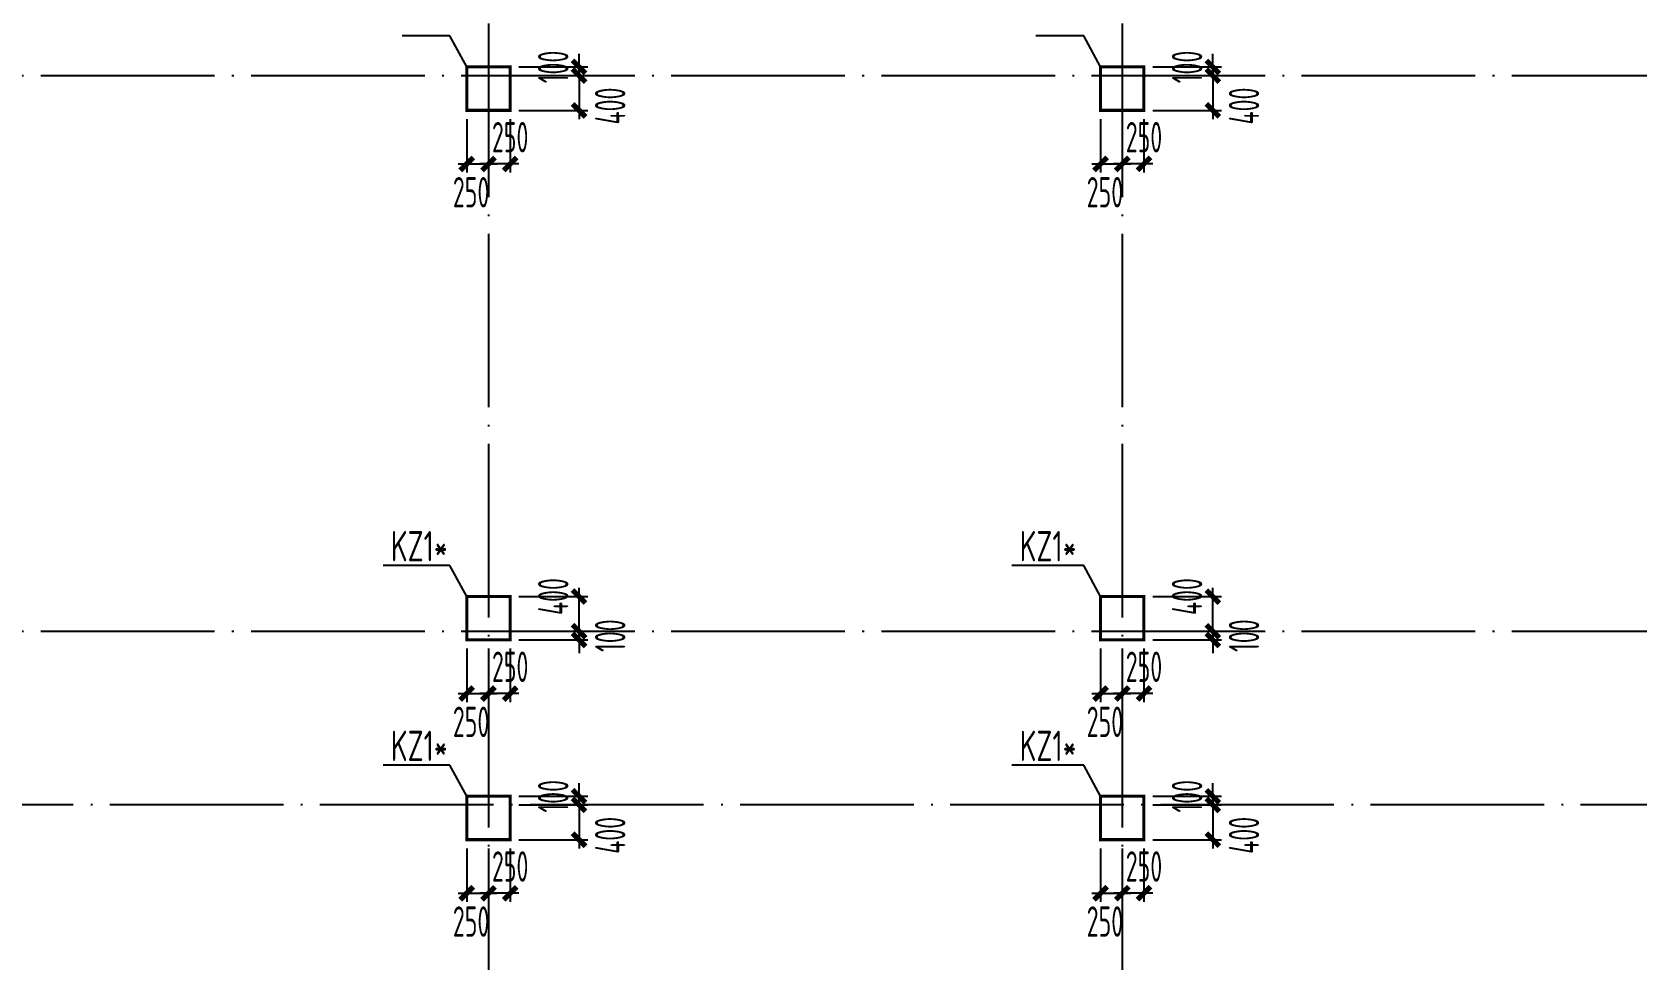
# Model space of a CAD drawing. Extents: x -472319 to -112444, y -516749 to -5704.
# Drawn here: x -380294 to -361811, y -348356 to -337670 of the extents above; entities that cross this region are included whole.
import ezdxf

# ---------------------------------------------------------------- set-up
doc = ezdxf.new("R2010")
doc.units = 0
doc.header["$LTSCALE"] = 100
doc.header["$MEASUREMENT"] = 0
doc.linetypes.add('CENTER', pattern=[2, 1.25, -0.25, 0.25, -0.25])
doc.linetypes.add('DOTE', pattern=[2.42, 2, -0.2, 0.02, -0.2])
for name, color, linetype in [('DOTE', 1, 'CENTER'), ('TEXT', 7, 'Continuous'), ('填充', 8, 'Continuous'), ('审核修改', 6, 'Continuous'), ('柱', 2, 'Continuous')]:
    doc.layers.add(name, color=color, linetype=linetype)
doc.styles.add('HZ', font='tssdeng.shx', dxfattribs={"width": 0.6, "height": 350, "bigfont": 'a.shx'})
doc.styles.add('TSSD_Dimension', font='Tssdeng.shx', dxfattribs={"width": 0.7, "bigfont": 'hztxt.shx'})
doc.dimstyles.new('DIMN', dxfattribs={"dimtxt": 350, "dimasz": 150, "dimexe": 100, "dimexo": 100, "dimgap": 75, "dimtad": 1, "dimdec": 0, "dimzin": 0, "dimdsep": 46, "dimtxsty": 'HZ', "dimblk": 'ARCHTICK', "dimcen": 0.09, "dimdle": 100, "dimclrd": 3, "dimclre": 3, "dimclrt": 7, "dimazin": 2, "dimtfac": 1, "dimtdec": 0, "dimtmove": 2, "dimatfit": 3, "dimldrblk": 'ARCHTICK', "dimfxl": 1, "dimtolj": 1, "dimtzin": 0, "dimarcsym": 0})

# ---------------------------------------------------------------- blocks, each defined once
blk = doc.blocks.new('_ArchTick')
at = {"color": 0, "linetype": 'ByBlock', "const_width": 0.4}
blk.add_lwpolyline([(-0.5, -0.5), (0.5, 0.5)], dxfattribs=at)
blk = doc.blocks.new('*D2165')
at = {"layer": 'Defpoints', "color": 0, "transparency": 16777216}
for p in [(-374788, -346571), (-374788, -346971), (-373995, -346971)]:
    blk.add_point(p, dxfattribs=at)
at = {"layer": '填充', "color": 3, "lineweight": -2, "transparency": 16777216}
for p, q in [((-373995, -346471), (-373995, -347071)), ((-374688, -346571), (-373895, -346571)), ((-374688, -346971), (-373895, -346971))]:
    blk.add_line(p, q, dxfattribs=at)
at = {"layer": '填充', "color": 3, "lineweight": -2, "transparency": 16777216, "xscale": 150, "yscale": 150, "zscale": 150}
for p, rotation in [((-373995, -346571), 90), ((-373995, -346971), 270)]:
    blk.add_blockref('_ArchTick', p, dxfattribs=dict(at, rotation=rotation))
at = {"layer": '填充', "color": 7, "transparency": 16777216, "insert": (-373636, -346921), "char_height": 350, "attachment_point": 5, "rotation": 90, "style": 'HZ'}
blk.add_mtext('\\A1;400', dxfattribs=at)
blk = doc.blocks.new('*D2166')
at = {"layer": 'Defpoints', "color": 0, "transparency": 16777216}
for p in [(-374788, -346471), (-373995, -346471), (-374788, -346571)]:
    blk.add_point(p, dxfattribs=at)
at = {"layer": '填充', "color": 3, "lineweight": -2, "transparency": 16777216}
for p, q in [((-373995, -346471), (-373995, -346321)), ((-374688, -346471), (-373895, -346471)), ((-373995, -346571), (-373995, -346471)), ((-374688, -346571), (-373895, -346571)), ((-373995, -346571), (-373995, -346721))]:
    blk.add_line(p, q, dxfattribs=at)
at = {"layer": '填充', "color": 3, "lineweight": -2, "transparency": 16777216, "xscale": 150, "yscale": 150, "zscale": 150}
for p, rotation in [((-373995, -346471), 270), ((-373995, -346571), 90)]:
    blk.add_blockref('_ArchTick', p, dxfattribs=dict(at, rotation=rotation))
at = {"layer": '填充', "color": 7, "transparency": 16777216, "insert": (-374292, -346471), "char_height": 350, "attachment_point": 5, "rotation": 90, "style": 'HZ'}
blk.add_mtext('\\A1;100', dxfattribs=at)
blk = doc.blocks.new('*D2167')
at = {"layer": 'Defpoints', "color": 0, "transparency": 16777216}
for p in [(-375288, -346971), (-375038, -346971), (-375038, -347588)]:
    blk.add_point(p, dxfattribs=at)
at = {"layer": '填充', "color": 3, "lineweight": -2, "transparency": 16777216}
for p, q in [((-375288, -347071), (-375288, -347688)), ((-375038, -347071), (-375038, -347688)), ((-375388, -347588), (-374938, -347588))]:
    blk.add_line(p, q, dxfattribs=at)
at = {"layer": '填充', "color": 3, "lineweight": -2, "transparency": 16777216, "xscale": 150, "yscale": 150, "zscale": 150, "rotation": 180}
blk.add_blockref('_ArchTick', (-375288, -347588), dxfattribs=at)
at = {"layer": '填充', "color": 3, "lineweight": -2, "transparency": 16777216, "xscale": 150, "yscale": 150, "zscale": 150}
blk.add_blockref('_ArchTick', (-375038, -347588), dxfattribs=at)
at = {"layer": '填充', "color": 7, "transparency": 16777216, "insert": (-375238, -347914), "char_height": 350, "attachment_point": 5, "style": 'HZ'}
blk.add_mtext('\\A1;250', dxfattribs=at)
blk = doc.blocks.new('*D2168')
at = {"layer": 'Defpoints', "color": 0, "transparency": 16777216}
for p in [(-375038, -346971), (-374788, -346971), (-375038, -347588)]:
    blk.add_point(p, dxfattribs=at)
at = {"layer": '填充', "color": 3, "lineweight": -2, "transparency": 16777216}
for p, q in [((-375038, -347071), (-375038, -347688)), ((-374788, -347071), (-374788, -347688)), ((-374688, -347588), (-375138, -347588))]:
    blk.add_line(p, q, dxfattribs=at)
at = {"layer": '填充', "color": 3, "lineweight": -2, "transparency": 16777216, "xscale": 150, "yscale": 150, "zscale": 150, "rotation": 180}
blk.add_blockref('_ArchTick', (-375038, -347588), dxfattribs=at)
at = {"layer": '填充', "color": 3, "lineweight": -2, "transparency": 16777216, "xscale": 150, "yscale": 150, "zscale": 150}
blk.add_blockref('_ArchTick', (-374788, -347588), dxfattribs=at)
at = {"layer": '填充', "color": 7, "transparency": 16777216, "insert": (-374788, -347280), "char_height": 350, "attachment_point": 5, "style": 'HZ'}
blk.add_mtext('\\A1;250', dxfattribs=at)
blk = doc.blocks.new('*D2169')
at = {"layer": 'Defpoints', "color": 0, "transparency": 16777216}
for p in [(-374788, -344571), (-374788, -344671), (-373995, -344671)]:
    blk.add_point(p, dxfattribs=at)
at = {"layer": '填充', "color": 3, "lineweight": -2, "transparency": 16777216}
for p, q in [((-373995, -344571), (-373995, -344421)), ((-374688, -344571), (-373895, -344571)), ((-374688, -344671), (-373895, -344671)), ((-373995, -344571), (-373995, -344671)), ((-373995, -344671), (-373995, -344821))]:
    blk.add_line(p, q, dxfattribs=at)
at = {"layer": '填充', "color": 3, "lineweight": -2, "transparency": 16777216, "xscale": 150, "yscale": 150, "zscale": 150}
for p, rotation in [((-373995, -344571), 270), ((-373995, -344671), 90)]:
    blk.add_blockref('_ArchTick', p, dxfattribs=dict(at, rotation=rotation))
at = {"layer": '填充', "color": 7, "transparency": 16777216, "insert": (-373636, -344621), "char_height": 350, "attachment_point": 5, "rotation": 90, "style": 'HZ'}
blk.add_mtext('\\A1;100', dxfattribs=at)
blk = doc.blocks.new('*D2170')
at = {"layer": 'Defpoints', "color": 0, "transparency": 16777216}
for p in [(-374788, -344171), (-373995, -344171), (-374788, -344571)]:
    blk.add_point(p, dxfattribs=at)
at = {"layer": '填充', "color": 3, "lineweight": -2, "transparency": 16777216}
for p, q in [((-373995, -344671), (-373995, -344071)), ((-374688, -344171), (-373895, -344171)), ((-374688, -344571), (-373895, -344571))]:
    blk.add_line(p, q, dxfattribs=at)
at = {"layer": '填充', "color": 3, "lineweight": -2, "transparency": 16777216, "xscale": 150, "yscale": 150, "zscale": 150}
for p, rotation in [((-373995, -344171), 90), ((-373995, -344571), 270)]:
    blk.add_blockref('_ArchTick', p, dxfattribs=dict(at, rotation=rotation))
at = {"layer": '填充', "color": 7, "transparency": 16777216, "insert": (-374292, -344171), "char_height": 350, "attachment_point": 5, "rotation": 90, "style": 'HZ'}
blk.add_mtext('\\A1;400', dxfattribs=at)
blk = doc.blocks.new('*D2171')
at = {"layer": 'Defpoints', "color": 0, "transparency": 16777216}
for p in [(-375288, -344671), (-375038, -344671), (-375038, -345288)]:
    blk.add_point(p, dxfattribs=at)
at = {"layer": '填充', "color": 3, "lineweight": -2, "transparency": 16777216}
for p, q in [((-375288, -344771), (-375288, -345388)), ((-375038, -344771), (-375038, -345388)), ((-375388, -345288), (-374938, -345288))]:
    blk.add_line(p, q, dxfattribs=at)
at = {"layer": '填充', "color": 3, "lineweight": -2, "transparency": 16777216, "xscale": 150, "yscale": 150, "zscale": 150, "rotation": 180}
blk.add_blockref('_ArchTick', (-375288, -345288), dxfattribs=at)
at = {"layer": '填充', "color": 3, "lineweight": -2, "transparency": 16777216, "xscale": 150, "yscale": 150, "zscale": 150}
blk.add_blockref('_ArchTick', (-375038, -345288), dxfattribs=at)
at = {"layer": '填充', "color": 7, "transparency": 16777216, "insert": (-375238, -345614), "char_height": 350, "attachment_point": 5, "style": 'HZ'}
blk.add_mtext('\\A1;250', dxfattribs=at)
blk = doc.blocks.new('*D2172')
at = {"layer": 'Defpoints', "color": 0, "transparency": 16777216}
for p in [(-375038, -344671), (-374788, -344671), (-375038, -345288)]:
    blk.add_point(p, dxfattribs=at)
at = {"layer": '填充', "color": 3, "lineweight": -2, "transparency": 16777216}
for p, q in [((-375038, -344771), (-375038, -345388)), ((-374788, -344771), (-374788, -345388)), ((-374688, -345288), (-375138, -345288))]:
    blk.add_line(p, q, dxfattribs=at)
at = {"layer": '填充', "color": 3, "lineweight": -2, "transparency": 16777216, "xscale": 150, "yscale": 150, "zscale": 150, "rotation": 180}
blk.add_blockref('_ArchTick', (-375038, -345288), dxfattribs=at)
at = {"layer": '填充', "color": 3, "lineweight": -2, "transparency": 16777216, "xscale": 150, "yscale": 150, "zscale": 150}
blk.add_blockref('_ArchTick', (-374788, -345288), dxfattribs=at)
at = {"layer": '填充', "color": 7, "transparency": 16777216, "insert": (-374788, -344980), "char_height": 350, "attachment_point": 5, "style": 'HZ'}
blk.add_mtext('\\A1;250', dxfattribs=at)
blk = doc.blocks.new('*D2173')
at = {"layer": 'Defpoints', "color": 0, "transparency": 16777216}
for p in [(-374788, -338171), (-374788, -338571), (-373995, -338571)]:
    blk.add_point(p, dxfattribs=at)
at = {"layer": '填充', "color": 3, "lineweight": -2, "transparency": 16777216}
for p, q in [((-374688, -338171), (-373895, -338171)), ((-373995, -338071), (-373995, -338671)), ((-374688, -338571), (-373895, -338571))]:
    blk.add_line(p, q, dxfattribs=at)
at = {"layer": '填充', "color": 3, "lineweight": -2, "transparency": 16777216, "xscale": 150, "yscale": 150, "zscale": 150}
for p, rotation in [((-373995, -338171), 90), ((-373995, -338571), 270)]:
    blk.add_blockref('_ArchTick', p, dxfattribs=dict(at, rotation=rotation))
at = {"layer": '填充', "color": 7, "transparency": 16777216, "insert": (-373636, -338521), "char_height": 350, "attachment_point": 5, "rotation": 90, "style": 'HZ'}
blk.add_mtext('\\A1;400', dxfattribs=at)
blk = doc.blocks.new('*D2174')
at = {"layer": 'Defpoints', "color": 0, "transparency": 16777216}
for p in [(-374788, -338071), (-374788, -338171), (-373995, -338071)]:
    blk.add_point(p, dxfattribs=at)
at = {"layer": '填充', "color": 3, "lineweight": -2, "transparency": 16777216}
for p, q in [((-373995, -338071), (-373995, -337921)), ((-374688, -338071), (-373895, -338071)), ((-374688, -338171), (-373895, -338171)), ((-373995, -338171), (-373995, -338071)), ((-373995, -338171), (-373995, -338321))]:
    blk.add_line(p, q, dxfattribs=at)
at = {"layer": '填充', "color": 3, "lineweight": -2, "transparency": 16777216, "xscale": 150, "yscale": 150, "zscale": 150}
for p, rotation in [((-373995, -338071), 270), ((-373995, -338171), 90)]:
    blk.add_blockref('_ArchTick', p, dxfattribs=dict(at, rotation=rotation))
at = {"layer": '填充', "color": 7, "transparency": 16777216, "insert": (-374292, -338071), "char_height": 350, "attachment_point": 5, "rotation": 90, "style": 'HZ'}
blk.add_mtext('\\A1;100', dxfattribs=at)
blk = doc.blocks.new('*D2175')
at = {"layer": 'Defpoints', "color": 0, "transparency": 16777216}
for p in [(-375288, -338571), (-375038, -338571), (-375038, -339188)]:
    blk.add_point(p, dxfattribs=at)
at = {"layer": '填充', "color": 3, "lineweight": -2, "transparency": 16777216}
for p, q in [((-375288, -338671), (-375288, -339288)), ((-375038, -338671), (-375038, -339288)), ((-375388, -339188), (-374938, -339188))]:
    blk.add_line(p, q, dxfattribs=at)
at = {"layer": '填充', "color": 3, "lineweight": -2, "transparency": 16777216, "xscale": 150, "yscale": 150, "zscale": 150, "rotation": 180}
blk.add_blockref('_ArchTick', (-375288, -339188), dxfattribs=at)
at = {"layer": '填充', "color": 3, "lineweight": -2, "transparency": 16777216, "xscale": 150, "yscale": 150, "zscale": 150}
blk.add_blockref('_ArchTick', (-375038, -339188), dxfattribs=at)
at = {"layer": '填充', "color": 7, "transparency": 16777216, "insert": (-375238, -339514), "char_height": 350, "attachment_point": 5, "style": 'HZ'}
blk.add_mtext('\\A1;250', dxfattribs=at)
blk = doc.blocks.new('*D2176')
at = {"layer": 'Defpoints', "color": 0, "transparency": 16777216}
for p in [(-375038, -338571), (-374788, -338571), (-375038, -339188)]:
    blk.add_point(p, dxfattribs=at)
at = {"layer": '填充', "color": 3, "lineweight": -2, "transparency": 16777216}
for p, q in [((-375038, -338671), (-375038, -339288)), ((-374788, -338671), (-374788, -339288)), ((-374688, -339188), (-375138, -339188))]:
    blk.add_line(p, q, dxfattribs=at)
at = {"layer": '填充', "color": 3, "lineweight": -2, "transparency": 16777216, "xscale": 150, "yscale": 150, "zscale": 150, "rotation": 180}
blk.add_blockref('_ArchTick', (-375038, -339188), dxfattribs=at)
at = {"layer": '填充', "color": 3, "lineweight": -2, "transparency": 16777216, "xscale": 150, "yscale": 150, "zscale": 150}
blk.add_blockref('_ArchTick', (-374788, -339188), dxfattribs=at)
at = {"layer": '填充', "color": 7, "transparency": 16777216, "insert": (-374788, -338880), "char_height": 350, "attachment_point": 5, "style": 'HZ'}
blk.add_mtext('\\A1;250', dxfattribs=at)
blk = doc.blocks.new('*D2177')
at = {"layer": 'Defpoints', "color": 0, "transparency": 16777216}
for p in [(-367488, -346571), (-367488, -346971), (-366695, -346971)]:
    blk.add_point(p, dxfattribs=at)
at = {"layer": '填充', "color": 3, "lineweight": -2, "transparency": 16777216}
for p, q in [((-366695, -346471), (-366695, -347071)), ((-367388, -346571), (-366595, -346571)), ((-367388, -346971), (-366595, -346971))]:
    blk.add_line(p, q, dxfattribs=at)
at = {"layer": '填充', "color": 3, "lineweight": -2, "transparency": 16777216, "xscale": 150, "yscale": 150, "zscale": 150}
for p, rotation in [((-366695, -346571), 90), ((-366695, -346971), 270)]:
    blk.add_blockref('_ArchTick', p, dxfattribs=dict(at, rotation=rotation))
at = {"layer": '填充', "color": 7, "transparency": 16777216, "insert": (-366336, -346921), "char_height": 350, "attachment_point": 5, "rotation": 90, "style": 'HZ'}
blk.add_mtext('\\A1;400', dxfattribs=at)
blk = doc.blocks.new('*D2178')
at = {"layer": 'Defpoints', "color": 0, "transparency": 16777216}
for p in [(-367488, -346471), (-366695, -346471), (-367488, -346571)]:
    blk.add_point(p, dxfattribs=at)
at = {"layer": '填充', "color": 3, "lineweight": -2, "transparency": 16777216}
for p, q in [((-366695, -346471), (-366695, -346321)), ((-367388, -346471), (-366595, -346471)), ((-366695, -346571), (-366695, -346471)), ((-367388, -346571), (-366595, -346571)), ((-366695, -346571), (-366695, -346721))]:
    blk.add_line(p, q, dxfattribs=at)
at = {"layer": '填充', "color": 3, "lineweight": -2, "transparency": 16777216, "xscale": 150, "yscale": 150, "zscale": 150}
for p, rotation in [((-366695, -346471), 270), ((-366695, -346571), 90)]:
    blk.add_blockref('_ArchTick', p, dxfattribs=dict(at, rotation=rotation))
at = {"layer": '填充', "color": 7, "transparency": 16777216, "insert": (-366992, -346471), "char_height": 350, "attachment_point": 5, "rotation": 90, "style": 'HZ'}
blk.add_mtext('\\A1;100', dxfattribs=at)
blk = doc.blocks.new('*D2179')
at = {"layer": 'Defpoints', "color": 0, "transparency": 16777216}
for p in [(-367988, -346971), (-367738, -346971), (-367738, -347588)]:
    blk.add_point(p, dxfattribs=at)
at = {"layer": '填充', "color": 3, "lineweight": -2, "transparency": 16777216}
for p, q in [((-367988, -347071), (-367988, -347688)), ((-367738, -347071), (-367738, -347688)), ((-368088, -347588), (-367638, -347588))]:
    blk.add_line(p, q, dxfattribs=at)
at = {"layer": '填充', "color": 3, "lineweight": -2, "transparency": 16777216, "xscale": 150, "yscale": 150, "zscale": 150, "rotation": 180}
blk.add_blockref('_ArchTick', (-367988, -347588), dxfattribs=at)
at = {"layer": '填充', "color": 3, "lineweight": -2, "transparency": 16777216, "xscale": 150, "yscale": 150, "zscale": 150}
blk.add_blockref('_ArchTick', (-367738, -347588), dxfattribs=at)
at = {"layer": '填充', "color": 7, "transparency": 16777216, "insert": (-367938, -347914), "char_height": 350, "attachment_point": 5, "style": 'HZ'}
blk.add_mtext('\\A1;250', dxfattribs=at)
blk = doc.blocks.new('*D2180')
at = {"layer": 'Defpoints', "color": 0, "transparency": 16777216}
for p in [(-367738, -346971), (-367488, -346971), (-367738, -347588)]:
    blk.add_point(p, dxfattribs=at)
at = {"layer": '填充', "color": 3, "lineweight": -2, "transparency": 16777216}
for p, q in [((-367738, -347071), (-367738, -347688)), ((-367488, -347071), (-367488, -347688)), ((-367388, -347588), (-367838, -347588))]:
    blk.add_line(p, q, dxfattribs=at)
at = {"layer": '填充', "color": 3, "lineweight": -2, "transparency": 16777216, "xscale": 150, "yscale": 150, "zscale": 150, "rotation": 180}
blk.add_blockref('_ArchTick', (-367738, -347588), dxfattribs=at)
at = {"layer": '填充', "color": 3, "lineweight": -2, "transparency": 16777216, "xscale": 150, "yscale": 150, "zscale": 150}
blk.add_blockref('_ArchTick', (-367488, -347588), dxfattribs=at)
at = {"layer": '填充', "color": 7, "transparency": 16777216, "insert": (-367488, -347280), "char_height": 350, "attachment_point": 5, "style": 'HZ'}
blk.add_mtext('\\A1;250', dxfattribs=at)
blk = doc.blocks.new('*D2181')
at = {"layer": 'Defpoints', "color": 0, "transparency": 16777216}
for p in [(-367488, -344571), (-367488, -344671), (-366695, -344671)]:
    blk.add_point(p, dxfattribs=at)
at = {"layer": '填充', "color": 3, "lineweight": -2, "transparency": 16777216}
for p, q in [((-366695, -344571), (-366695, -344421)), ((-367388, -344571), (-366595, -344571)), ((-367388, -344671), (-366595, -344671)), ((-366695, -344571), (-366695, -344671)), ((-366695, -344671), (-366695, -344821))]:
    blk.add_line(p, q, dxfattribs=at)
at = {"layer": '填充', "color": 3, "lineweight": -2, "transparency": 16777216, "xscale": 150, "yscale": 150, "zscale": 150}
for p, rotation in [((-366695, -344571), 270), ((-366695, -344671), 90)]:
    blk.add_blockref('_ArchTick', p, dxfattribs=dict(at, rotation=rotation))
at = {"layer": '填充', "color": 7, "transparency": 16777216, "insert": (-366336, -344621), "char_height": 350, "attachment_point": 5, "rotation": 90, "style": 'HZ'}
blk.add_mtext('\\A1;100', dxfattribs=at)
blk = doc.blocks.new('*D2182')
at = {"layer": 'Defpoints', "color": 0, "transparency": 16777216}
for p in [(-367488, -344171), (-366695, -344171), (-367488, -344571)]:
    blk.add_point(p, dxfattribs=at)
at = {"layer": '填充', "color": 3, "lineweight": -2, "transparency": 16777216}
for p, q in [((-366695, -344671), (-366695, -344071)), ((-367388, -344171), (-366595, -344171)), ((-367388, -344571), (-366595, -344571))]:
    blk.add_line(p, q, dxfattribs=at)
at = {"layer": '填充', "color": 3, "lineweight": -2, "transparency": 16777216, "xscale": 150, "yscale": 150, "zscale": 150}
for p, rotation in [((-366695, -344171), 90), ((-366695, -344571), 270)]:
    blk.add_blockref('_ArchTick', p, dxfattribs=dict(at, rotation=rotation))
at = {"layer": '填充', "color": 7, "transparency": 16777216, "insert": (-366992, -344171), "char_height": 350, "attachment_point": 5, "rotation": 90, "style": 'HZ'}
blk.add_mtext('\\A1;400', dxfattribs=at)
blk = doc.blocks.new('*D2183')
at = {"layer": 'Defpoints', "color": 0, "transparency": 16777216}
for p in [(-367988, -344671), (-367738, -344671), (-367738, -345288)]:
    blk.add_point(p, dxfattribs=at)
at = {"layer": '填充', "color": 3, "lineweight": -2, "transparency": 16777216}
for p, q in [((-367988, -344771), (-367988, -345388)), ((-367738, -344771), (-367738, -345388)), ((-368088, -345288), (-367638, -345288))]:
    blk.add_line(p, q, dxfattribs=at)
at = {"layer": '填充', "color": 3, "lineweight": -2, "transparency": 16777216, "xscale": 150, "yscale": 150, "zscale": 150, "rotation": 180}
blk.add_blockref('_ArchTick', (-367988, -345288), dxfattribs=at)
at = {"layer": '填充', "color": 3, "lineweight": -2, "transparency": 16777216, "xscale": 150, "yscale": 150, "zscale": 150}
blk.add_blockref('_ArchTick', (-367738, -345288), dxfattribs=at)
at = {"layer": '填充', "color": 7, "transparency": 16777216, "insert": (-367938, -345614), "char_height": 350, "attachment_point": 5, "style": 'HZ'}
blk.add_mtext('\\A1;250', dxfattribs=at)
blk = doc.blocks.new('*D2184')
at = {"layer": 'Defpoints', "color": 0, "transparency": 16777216}
for p in [(-367738, -344671), (-367488, -344671), (-367738, -345288)]:
    blk.add_point(p, dxfattribs=at)
at = {"layer": '填充', "color": 3, "lineweight": -2, "transparency": 16777216}
for p, q in [((-367738, -344771), (-367738, -345388)), ((-367488, -344771), (-367488, -345388)), ((-367388, -345288), (-367838, -345288))]:
    blk.add_line(p, q, dxfattribs=at)
at = {"layer": '填充', "color": 3, "lineweight": -2, "transparency": 16777216, "xscale": 150, "yscale": 150, "zscale": 150, "rotation": 180}
blk.add_blockref('_ArchTick', (-367738, -345288), dxfattribs=at)
at = {"layer": '填充', "color": 3, "lineweight": -2, "transparency": 16777216, "xscale": 150, "yscale": 150, "zscale": 150}
blk.add_blockref('_ArchTick', (-367488, -345288), dxfattribs=at)
at = {"layer": '填充', "color": 7, "transparency": 16777216, "insert": (-367488, -344980), "char_height": 350, "attachment_point": 5, "style": 'HZ'}
blk.add_mtext('\\A1;250', dxfattribs=at)
blk = doc.blocks.new('*D2185')
at = {"layer": 'Defpoints', "color": 0, "transparency": 16777216}
for p in [(-367488, -338171), (-367488, -338571), (-366695, -338571)]:
    blk.add_point(p, dxfattribs=at)
at = {"layer": '填充', "color": 3, "lineweight": -2, "transparency": 16777216}
for p, q in [((-367388, -338171), (-366595, -338171)), ((-366695, -338071), (-366695, -338671)), ((-367388, -338571), (-366595, -338571))]:
    blk.add_line(p, q, dxfattribs=at)
at = {"layer": '填充', "color": 3, "lineweight": -2, "transparency": 16777216, "xscale": 150, "yscale": 150, "zscale": 150}
for p, rotation in [((-366695, -338171), 90), ((-366695, -338571), 270)]:
    blk.add_blockref('_ArchTick', p, dxfattribs=dict(at, rotation=rotation))
at = {"layer": '填充', "color": 7, "transparency": 16777216, "insert": (-366336, -338521), "char_height": 350, "attachment_point": 5, "rotation": 90, "style": 'HZ'}
blk.add_mtext('\\A1;400', dxfattribs=at)
blk = doc.blocks.new('*D2186')
at = {"layer": 'Defpoints', "color": 0, "transparency": 16777216}
for p in [(-367488, -338071), (-367488, -338171), (-366695, -338071)]:
    blk.add_point(p, dxfattribs=at)
at = {"layer": '填充', "color": 3, "lineweight": -2, "transparency": 16777216}
for p, q in [((-366695, -338071), (-366695, -337921)), ((-367388, -338071), (-366595, -338071)), ((-367388, -338171), (-366595, -338171)), ((-366695, -338171), (-366695, -338071)), ((-366695, -338171), (-366695, -338321))]:
    blk.add_line(p, q, dxfattribs=at)
at = {"layer": '填充', "color": 3, "lineweight": -2, "transparency": 16777216, "xscale": 150, "yscale": 150, "zscale": 150}
for p, rotation in [((-366695, -338071), 270), ((-366695, -338171), 90)]:
    blk.add_blockref('_ArchTick', p, dxfattribs=dict(at, rotation=rotation))
at = {"layer": '填充', "color": 7, "transparency": 16777216, "insert": (-366992, -338071), "char_height": 350, "attachment_point": 5, "rotation": 90, "style": 'HZ'}
blk.add_mtext('\\A1;100', dxfattribs=at)
blk = doc.blocks.new('*D2187')
at = {"layer": 'Defpoints', "color": 0, "transparency": 16777216}
for p in [(-367988, -338571), (-367738, -338571), (-367738, -339188)]:
    blk.add_point(p, dxfattribs=at)
at = {"layer": '填充', "color": 3, "lineweight": -2, "transparency": 16777216}
for p, q in [((-367988, -338671), (-367988, -339288)), ((-367738, -338671), (-367738, -339288)), ((-368088, -339188), (-367638, -339188))]:
    blk.add_line(p, q, dxfattribs=at)
at = {"layer": '填充', "color": 3, "lineweight": -2, "transparency": 16777216, "xscale": 150, "yscale": 150, "zscale": 150, "rotation": 180}
blk.add_blockref('_ArchTick', (-367988, -339188), dxfattribs=at)
at = {"layer": '填充', "color": 3, "lineweight": -2, "transparency": 16777216, "xscale": 150, "yscale": 150, "zscale": 150}
blk.add_blockref('_ArchTick', (-367738, -339188), dxfattribs=at)
at = {"layer": '填充', "color": 7, "transparency": 16777216, "insert": (-367938, -339514), "char_height": 350, "attachment_point": 5, "style": 'HZ'}
blk.add_mtext('\\A1;250', dxfattribs=at)
blk = doc.blocks.new('*D2188')
at = {"layer": 'Defpoints', "color": 0, "transparency": 16777216}
for p in [(-367738, -338571), (-367488, -338571), (-367738, -339188)]:
    blk.add_point(p, dxfattribs=at)
at = {"layer": '填充', "color": 3, "lineweight": -2, "transparency": 16777216}
for p, q in [((-367738, -338671), (-367738, -339288)), ((-367488, -338671), (-367488, -339288)), ((-367388, -339188), (-367838, -339188))]:
    blk.add_line(p, q, dxfattribs=at)
at = {"layer": '填充', "color": 3, "lineweight": -2, "transparency": 16777216, "xscale": 150, "yscale": 150, "zscale": 150, "rotation": 180}
blk.add_blockref('_ArchTick', (-367738, -339188), dxfattribs=at)
at = {"layer": '填充', "color": 3, "lineweight": -2, "transparency": 16777216, "xscale": 150, "yscale": 150, "zscale": 150}
blk.add_blockref('_ArchTick', (-367488, -339188), dxfattribs=at)
at = {"layer": '填充', "color": 7, "transparency": 16777216, "insert": (-367488, -338880), "char_height": 350, "attachment_point": 5, "style": 'HZ'}
blk.add_mtext('\\A1;250', dxfattribs=at)

msp = doc.modelspace()

# ---------------------------------------------------------------- linework, layer by layer
at = {"layer": 'DOTE', "linetype": 'DOTE', "ltscale": 10}
for p, q in [((-375038.328, -335151.242), (-375038.328, -354414.782)), ((-367738.328, -335151.242), (-367738.328, -354414.782)), ((-418912.147, -338170.89), (-355619.518, -338170.89)), ((-418912.147, -344570.89), (-355619.518, -344570.89)), ((-355619.518, -346570.89), (-418912.147, -346570.89))]:
    msp.add_line(p, q, dxfattribs=at)
at = {"layer": 'TEXT'}
for p, q in [((-375481.828, -337713.98), (-376032.283, -337713.98)), ((-375288.328, -338070.89), (-375481.828, -337713.98)), ((-368181.828, -337713.98), (-368732.283, -337713.98)), ((-367988.328, -338070.89), (-368181.828, -337713.98)), ((-375481.828, -343813.98), (-376252.283, -343813.98)), ((-375288.328, -344170.89), (-375481.828, -343813.98)), ((-368181.828, -343813.98), (-369010.283, -343813.98)), ((-367988.328, -344170.89), (-368181.828, -343813.98)), ((-375481.828, -346113.98), (-376252.283, -346113.98)), ((-375288.328, -346470.89), (-375481.828, -346113.98)), ((-368181.828, -346113.98), (-369010.283, -346113.98)), ((-367988.328, -346470.89), (-368181.828, -346113.98))]:
    msp.add_line(p, q, dxfattribs=at)
at = {"layer": '柱', "const_width": 35}
for points in [[(-375288.328, -338070.89), (-374788.328, -338070.89), (-374788.328, -338570.89), (-375288.328, -338570.89)], [(-375288.328, -338070.89), (-374788.328, -338070.89), (-374788.328, -338570.89), (-375288.328, -338570.89)], [(-367988.328, -338070.89), (-367488.328, -338070.89), (-367488.328, -338570.89), (-367988.328, -338570.89)], [(-367988.328, -338070.89), (-367488.328, -338070.89), (-367488.328, -338570.89), (-367988.328, -338570.89)], [(-375288.328, -344170.89), (-374788.328, -344170.89), (-374788.328, -344670.89), (-375288.328, -344670.89)], [(-367988.328, -344170.89), (-367488.328, -344170.89), (-367488.328, -344670.89), (-367988.328, -344670.89)], [(-375288.328, -346970.89), (-374788.328, -346970.89), (-374788.328, -346470.89), (-375288.328, -346470.89)], [(-367988.328, -346970.89), (-367488.328, -346970.89), (-367488.328, -346470.89), (-367988.328, -346470.89)]]:
    msp.add_lwpolyline(points, close=True, dxfattribs=at)

# ---------------------------------------------------------------- texts
at = {"layer": '审核修改', "style": 'TSSD_Dimension', "width": 0.7}
for p in [(-376161.952, -343765.789), (-368919.952, -343765.789), (-376161.952, -346065.789), (-368919.952, -346065.789)]:
    msp.add_text('KZ1*', height=350, dxfattribs=at).set_placement(p)

# ---------------------------------------------------------------- dimensions: what is measured, and where the dimension line sits
at = {"layer": '填充', "color": 7}
for base, p1, p2, picture, middle in [((-373995, -338070.89), (-374788.328, -338170.89), (-374788.328, -338070.89), '*D2174', (-374291.664, -338070.89)), ((-366695, -338070.89), (-367488.328, -338170.89), (-367488.328, -338070.89), '*D2186', (-366991.664, -338070.89)), ((-373995, -338570.89), (-374788.328, -338170.89), (-374788.328, -338570.89), '*D2173', (-373635.5, -338520.89)), ((-366695, -338570.89), (-367488.328, -338170.89), (-367488.328, -338570.89), '*D2185', (-366335.5, -338520.89)), ((-373995, -344170.89), (-374788.328, -344570.89), (-374788.328, -344170.89), '*D2170', (-374291.664, -344170.89)), ((-366695, -344170.89), (-367488.328, -344570.89), (-367488.328, -344170.89), '*D2182', (-366991.664, -344170.89)), ((-373995, -344670.89), (-374788.328, -344570.89), (-374788.328, -344670.89), '*D2169', (-373635.5, -344620.89)), ((-366695, -344670.89), (-367488.328, -344570.89), (-367488.328, -344670.89), '*D2181', (-366335.5, -344620.89)), ((-373995, -346470.89), (-374788.328, -346570.89), (-374788.328, -346470.89), '*D2166', (-374291.664, -346470.89)), ((-366695, -346470.89), (-367488.328, -346570.89), (-367488.328, -346470.89), '*D2178', (-366991.664, -346470.89)), ((-373995, -346970.89), (-374788.328, -346570.89), (-374788.328, -346970.89), '*D2165', (-373635.5, -346920.89)), ((-366695, -346970.89), (-367488.328, -346570.89), (-367488.328, -346970.89), '*D2177', (-366335.5, -346920.89))]:
    dim = msp.add_linear_dim(base=base, p1=p1, p2=p2, angle=90, dimstyle='DIMN', override={"dimfxl": 100}, dxfattribs=at)
    dim.commit()
    dim.dimension.update_dxf_attribs({"geometry": picture, "text_midpoint": middle, "dimtype": 160})
for base, p1, p2, picture, middle in [((-375038.328, -339188), (-375288.328, -338570.89), (-375038.328, -338570.89), '*D2175', (-375238.328, -339514)), ((-375038.328, -339188), (-374788.328, -338570.89), (-375038.328, -338570.89), '*D2176', (-374788.328, -338880)), ((-367738.328, -339188), (-367988.328, -338570.89), (-367738.328, -338570.89), '*D2187', (-367938.328, -339514)), ((-367738.328, -339188), (-367488.328, -338570.89), (-367738.328, -338570.89), '*D2188', (-367488.328, -338880)), ((-375038.328, -345288), (-375288.328, -344670.89), (-375038.328, -344670.89), '*D2171', (-375238.328, -345614)), ((-375038.328, -345288), (-374788.328, -344670.89), (-375038.328, -344670.89), '*D2172', (-374788.328, -344980)), ((-367738.328, -345288), (-367988.328, -344670.89), (-367738.328, -344670.89), '*D2183', (-367938.328, -345614)), ((-367738.328, -345288), (-367488.328, -344670.89), (-367738.328, -344670.89), '*D2184', (-367488.328, -344980)), ((-375038.328, -347588), (-375288.328, -346970.89), (-375038.328, -346970.89), '*D2167', (-375238.328, -347914)), ((-375038.328, -347588), (-374788.328, -346970.89), (-375038.328, -346970.89), '*D2168', (-374788.328, -347280)), ((-367738.328, -347588), (-367988.328, -346970.89), (-367738.328, -346970.89), '*D2179', (-367938.328, -347914)), ((-367738.328, -347588), (-367488.328, -346970.89), (-367738.328, -346970.89), '*D2180', (-367488.328, -347280))]:
    dim = msp.add_linear_dim(base=base, p1=p1, p2=p2, dimstyle='DIMN', override={"dimfxl": 100}, dxfattribs=at)
    dim.commit()
    dim.dimension.update_dxf_attribs({"geometry": picture, "text_midpoint": middle, "dimtype": 160})

doc.saveas('drawing.dxf')
